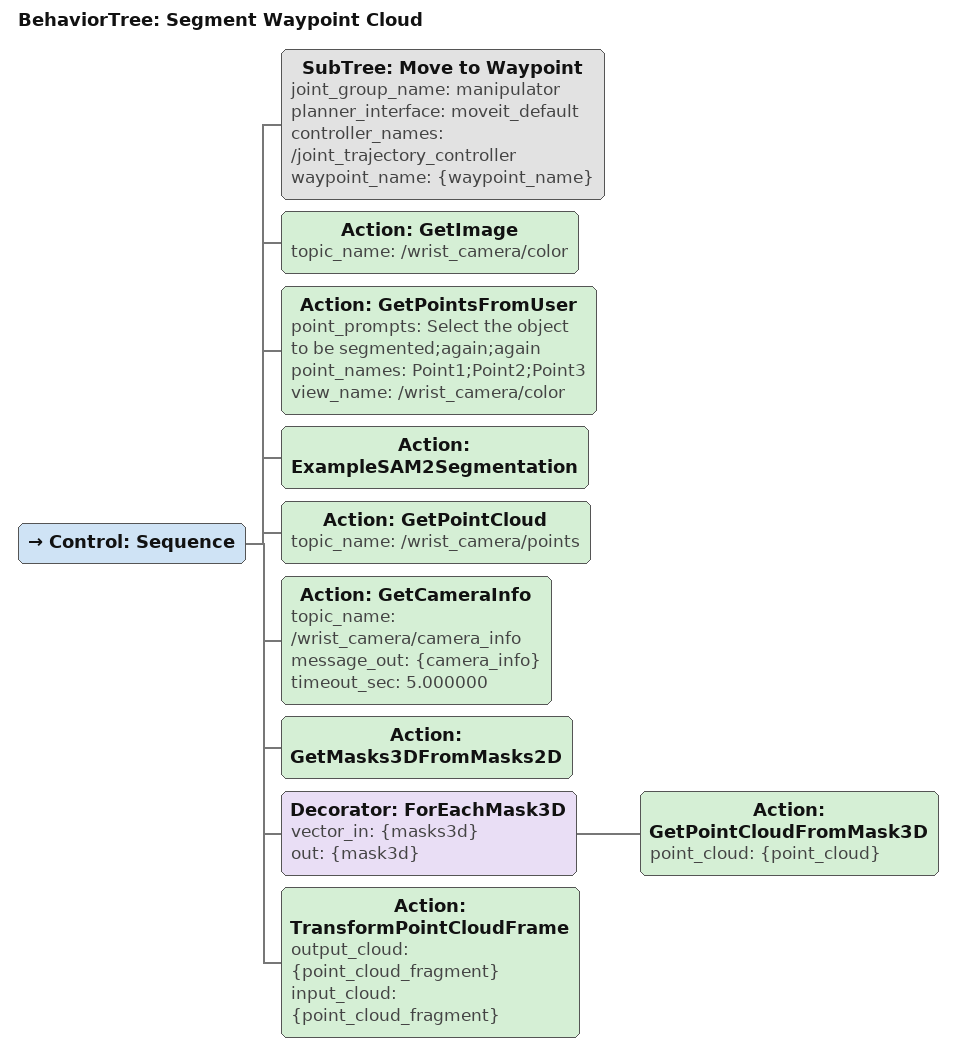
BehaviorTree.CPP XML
<?xml version="1.0" encoding="UTF-8" ?>
<root BTCPP_format="4" main_tree_to_execute="Segment Waypoint Cloud">
  <BehaviorTree ID="Segment Waypoint Cloud">
    <Control ID="Sequence">
      <SubTree
        ID="Move to Waypoint"
        joint_group_name="manipulator"
        planner_interface="moveit_default"
        controller_names="/joint_trajectory_controller"
        waypoint_name="{waypoint_name}"
      />
      <Action ID="GetImage" topic_name="/wrist_camera/color" />
      <Action
        ID="GetPointsFromUser"
        point_prompts="Select the object to be segmented;again;again"
        point_names="Point1;Point2;Point3"
        view_name="/wrist_camera/color"
      />
      <Action ID="ExampleSAM2Segmentation" />
      <Action ID="GetPointCloud" topic_name="/wrist_camera/points" />
      <Action
        ID="GetCameraInfo"
        topic_name="/wrist_camera/camera_info"
        message_out="{camera_info}"
        timeout_sec="5.000000"
      />
      <Action ID="GetMasks3DFromMasks2D" />
      <Decorator ID="ForEachMask3D" vector_in="{masks3d}" out="{mask3d}">
        <Action ID="GetPointCloudFromMask3D" point_cloud="{point_cloud}" />
      </Decorator>
      <Action
        ID="TransformPointCloudFrame"
        output_cloud="{point_cloud_fragment}"
        input_cloud="{point_cloud_fragment}"
      />
    </Control>
  </BehaviorTree>
</root>
